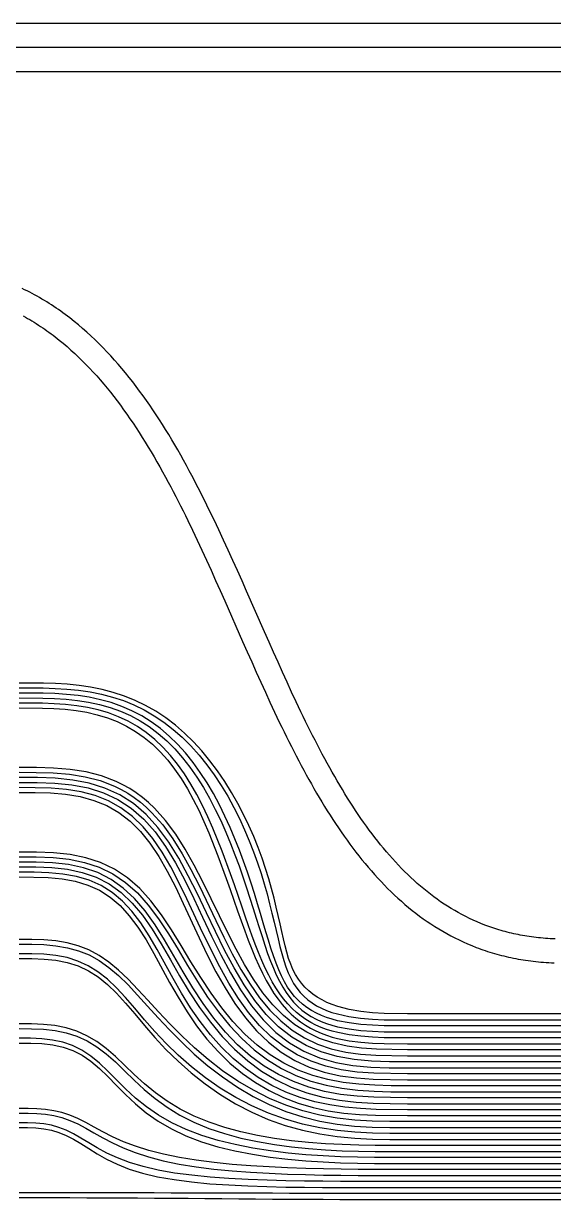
# Model space of a CAD drawing. Header units: millimetres. Extents: x 0 to 20, y 0 to 10.
# Drawn here: x 7.785 to 10, y 5.075 to 10 of the extents above; entities that cross this region are included whole.
import ezdxf

# ---------------------------------------------------------------- set-up
doc = ezdxf.new("R2010")
doc.units = ezdxf.units.MM
doc.header["$MEASUREMENT"] = 0
for name, color, linetype in [('Etch Layer 1', 10, 'Continuous'), ('Etch Layer 2', 112, 'Continuous'), ('Metal Layer 1', 52, 'Continuous')]:
    doc.layers.add(name, color=color, linetype=linetype)

msp = doc.modelspace()

# ---------------------------------------------------------------- linework, layer by layer
msp.add_lwpolyline([(20, 10), (0, 10), (0, 0), (20, 0)], close=True)
at = {"layer": 'Etch Layer 1'}
for points in [[(19.29, 9.9), (4.9715, 9.9, 0.414214)], [(5.0715, 9.8), (19.19, 9.8, -0.414214)]]:
    msp.add_lwpolyline(points, format="xyb", dxfattribs=at)
for points in [[(10.0066, 6.1758), (9.9964, 6.1762), (9.9863, 6.1768), (9.9763, 6.1774), (9.9663, 6.1781), (9.9565, 6.1789), (9.9466, 6.1798), (9.9369, 6.1808), (9.9272, 6.1819), (9.9176, 6.1831), (9.908, 6.1844), (9.8986, 6.1857), (9.8891, 6.1872), (9.8798, 6.1887), (9.8705, 6.1903), (9.8613, 6.192), (9.8521, 6.1938), (9.843, 6.1957), (9.8339, 6.1977), (9.825, 6.1997), (9.816, 6.2019), (9.8072, 6.2041), (9.7984, 6.2064), (9.7896, 6.2088), (9.7809, 6.2112), (9.7723, 6.2138), (9.7637, 6.2164), (9.7552, 6.2191), (9.7467, 6.2219), (9.7382, 6.2248), (9.7299, 6.2277), (9.7216, 6.2308), (9.7135, 6.2338), (9.6969, 6.2404), (9.6807, 6.2471), (9.6647, 6.2542), (9.6489, 6.2616), (9.6332, 6.2693), (9.6177, 6.2773), (9.6024, 6.2856), (9.5873, 6.2942), (9.5723, 6.3031), (9.5575, 6.3123), (9.5428, 6.3217), (9.5283, 6.3315), (9.514, 6.3416), (9.4997, 6.3519), (9.4857, 6.3626), (9.4717, 6.3735), (9.4579, 6.3847), (9.4442, 6.3961), (9.4307, 6.4079), (9.4173, 6.4199), (9.404, 6.4322), (9.3908, 6.4448), (9.3778, 6.4576), (9.3648, 6.4707), (9.352, 6.484), (9.3393, 6.4976), (9.3267, 6.5115), (9.3143, 6.5256), (9.3019, 6.5399), (9.2897, 6.5545), (9.2775, 6.5693), (9.2655, 6.5844), (9.2536, 6.5997), (9.2417, 6.6152), (9.23, 6.6309), (9.2184, 6.6469), (9.2068, 6.6631), (9.1954, 6.6795), (9.1841, 6.6961), (9.1728, 6.7129), (9.1616, 6.7299), (9.1506, 6.7471), (9.1396, 6.7645), (9.1287, 6.782), (9.1178, 6.7998), (9.1071, 6.8177), (9.0964, 6.8358), (9.0859, 6.8541), (9.0753, 6.8725), (9.0649, 6.8911), (9.0545, 6.9099), (9.0442, 6.9288), (9.034, 6.9478), (9.0238, 6.967), (9.0137, 6.9863), (9.0036, 7.0058), (8.9936, 7.0254), (8.9837, 7.0451), (8.9738, 7.0649), (8.964, 7.0849), (8.9542, 7.1049), (8.9445, 7.125), (8.925, 7.1657), (8.9058, 7.2067), (8.8867, 7.248), (8.8677, 7.2897), (8.8489, 7.3315), (8.83, 7.3737), (8.8113, 7.416), (8.7925, 7.4585), (8.7174, 7.6292), (8.6984, 7.672), (8.6794, 7.7147), (8.6602, 7.7573), (8.6409, 7.7998), (8.6214, 7.8421), (8.6017, 7.8843), (8.5818, 7.9262), (8.5617, 7.9678), (8.5515, 7.9886), (8.5412, 8.0093), (8.5309, 8.0299), (8.5205, 8.0504), (8.51, 8.0708), (8.4995, 8.0911), (8.4888, 8.1113), (8.4781, 8.1314), (8.4661, 8.1535), (8.4541, 8.1754), (8.4419, 8.1971), (8.4296, 8.2187), (8.4172, 8.2402), (8.4046, 8.2615), (8.3919, 8.2827), (8.379, 8.3037), (8.366, 8.3245), (8.3529, 8.3451), (8.3396, 8.3656), (8.3261, 8.3858), (8.3124, 8.4059), (8.2986, 8.4258), (8.2846, 8.4454), (8.2704, 8.4649), (8.256, 8.4841), (8.2415, 8.5031), (8.2267, 8.5218), (8.2117, 8.5403), (8.1966, 8.5586), (8.1812, 8.5766), (8.1656, 8.5944), (8.1497, 8.6119), (8.1337, 8.6291), (8.1174, 8.646), (8.1008, 8.6627), (8.0841, 8.679), (8.067, 8.695), (8.0498, 8.7108), (8.0322, 8.7262), (8.0144, 8.7413), (7.9964, 8.756), (7.9782, 8.7703), (7.9688, 8.7775), (7.9594, 8.7844), (7.95, 8.7913), (7.9406, 8.7981), (7.931, 8.8048), (7.9214, 8.8114), (7.9117, 8.8179), (7.9019, 8.8244), (7.8921, 8.8307), (7.8822, 8.8369), (7.8722, 8.843), (7.8622, 8.8491), (7.8521, 8.855), (7.8419, 8.8608), (7.8316, 8.8665), (7.8213, 8.8721), (7.8109, 8.8776), (7.8004, 8.883), (7.7898, 8.8883), (7.7792, 8.8935)], [(7.7835, 8.7789), (7.7928, 8.7737), (7.802, 8.7684), (7.8112, 8.763), (7.8204, 8.7575), (7.8295, 8.752), (7.8385, 8.7463), (7.8474, 8.7405), (7.8563, 8.7347), (7.8652, 8.7287), (7.874, 8.7227), (7.8827, 8.7166), (7.8914, 8.7104), (7.9, 8.704), (7.9085, 8.6977), (7.917, 8.6912), (7.9339, 8.6779), (7.9505, 8.6644), (7.9669, 8.6505), (7.9831, 8.6362), (7.9991, 8.6217), (8.0149, 8.6068), (8.0305, 8.5916), (8.0459, 8.5761), (8.0611, 8.5603), (8.0761, 8.5442), (8.0909, 8.5278), (8.1056, 8.5111), (8.1201, 8.4942), (8.1344, 8.477), (8.1485, 8.4595), (8.1625, 8.4417), (8.1763, 8.4237), (8.19, 8.4054), (8.2035, 8.3869), (8.2168, 8.3682), (8.23, 8.3492), (8.2431, 8.33), (8.256, 8.3106), (8.2688, 8.291), (8.2815, 8.2711), (8.294, 8.2511), (8.3064, 8.2308), (8.3187, 8.2104), (8.3308, 8.1898), (8.3429, 8.169), (8.3548, 8.148), (8.3666, 8.1268), (8.3784, 8.1055), (8.39, 8.0841), (8.4005, 8.0644), (8.4109, 8.0447), (8.4212, 8.0249), (8.4314, 8.0049), (8.4416, 7.9848), (8.4518, 7.9646), (8.4618, 7.9444), (8.4718, 7.924), (8.4916, 7.883), (8.5113, 7.8417), (8.5307, 7.8), (8.55, 7.7582), (8.5691, 7.7161), (8.5881, 7.6738), (8.6071, 7.6314), (8.6259, 7.5888), (8.701, 7.4181), (8.7198, 7.3755), (8.7387, 7.333), (8.7576, 7.2906), (8.7767, 7.2484), (8.7958, 7.2063), (8.8152, 7.1645), (8.8346, 7.123), (8.8543, 7.0817), (8.8642, 7.0612), (8.8742, 7.0408), (8.8842, 7.0205), (8.8943, 7.0002), (8.9045, 6.9801), (8.9147, 6.9601), (8.925, 6.9402), (8.9353, 6.9204), (8.9458, 6.9007), (8.9563, 6.8812), (8.9669, 6.8617), (8.9775, 6.8424), (8.9883, 6.8233), (8.9992, 6.8042), (9.0101, 6.7854), (9.0211, 6.7666), (9.0323, 6.7481), (9.0435, 6.7296), (9.0548, 6.7114), (9.0663, 6.6933), (9.0778, 6.6754), (9.0895, 6.6576), (9.1012, 6.64), (9.1131, 6.6227), (9.1251, 6.6055), (9.1372, 6.5884), (9.1495, 6.5716), (9.1619, 6.555), (9.1744, 6.5386), (9.187, 6.5224), (9.1998, 6.5064), (9.2127, 6.4907), (9.2257, 6.4751), (9.2389, 6.4598), (9.2523, 6.4447), (9.2657, 6.4299), (9.2794, 6.4153), (9.2932, 6.4009), (9.3071, 6.3868), (9.3212, 6.3729), (9.3355, 6.3593), (9.3499, 6.3459), (9.3646, 6.3329), (9.3793, 6.32), (9.3943, 6.3075), (9.4094, 6.2952), (9.4247, 6.2833), (9.4402, 6.2716), (9.4559, 6.2602), (9.4717, 6.2491), (9.4878, 6.2383), (9.504, 6.2278), (9.5204, 6.2176), (9.5371, 6.2077), (9.5539, 6.1981), (9.5709, 6.1889), (9.5882, 6.18), (9.6056, 6.1714), (9.6233, 6.1632), (9.6412, 6.1553), (9.6593, 6.1477), (9.6776, 6.1405), (9.6868, 6.137), (9.6961, 6.1336), (9.7055, 6.1303), (9.7149, 6.1271), (9.7244, 6.124), (9.7339, 6.121), (9.7435, 6.118), (9.7531, 6.1152), (9.7628, 6.1124), (9.7726, 6.1098), (9.7824, 6.1072), (9.7923, 6.1047), (9.8022, 6.1023), (9.8122, 6.1001), (9.8222, 6.0979), (9.8324, 6.0958), (9.8425, 6.0938), (9.8528, 6.0919), (9.8631, 6.0901), (9.8734, 6.0884), (9.8839, 6.0868), (9.8944, 6.0853), (9.9049, 6.0839), (9.9155, 6.0826), (9.9262, 6.0814), (9.937, 6.0803), (9.9478, 6.0793), (9.9586, 6.0784), (9.9696, 6.0776), (9.9806, 6.0769), (9.9916, 6.0763), (10.0028, 6.0759)]]:
    msp.add_lwpolyline(points, dxfattribs=at)
at = {"layer": 'Etch Layer 2'}
for points in [[(19.29, 9.9), (4.9715, 9.9, 0.414214)], [(5.0715, 9.8), (19.19, 9.8, -0.414214)]]:
    msp.add_lwpolyline(points, format="xyb", dxfattribs=at)
for points in [[(10.0066, 6.1758), (9.9964, 6.1762), (9.9863, 6.1768), (9.9763, 6.1774), (9.9663, 6.1781), (9.9565, 6.1789), (9.9466, 6.1798), (9.9369, 6.1808), (9.9272, 6.1819), (9.9176, 6.1831), (9.908, 6.1844), (9.8986, 6.1857), (9.8891, 6.1872), (9.8798, 6.1887), (9.8705, 6.1903), (9.8613, 6.192), (9.8521, 6.1938), (9.843, 6.1957), (9.8339, 6.1977), (9.825, 6.1997), (9.816, 6.2019), (9.8072, 6.2041), (9.7984, 6.2064), (9.7896, 6.2088), (9.7809, 6.2112), (9.7723, 6.2138), (9.7637, 6.2164), (9.7552, 6.2191), (9.7467, 6.2219), (9.7382, 6.2248), (9.7299, 6.2277), (9.7216, 6.2308), (9.7135, 6.2338), (9.6969, 6.2404), (9.6807, 6.2471), (9.6647, 6.2542), (9.6489, 6.2616), (9.6332, 6.2693), (9.6177, 6.2773), (9.6024, 6.2856), (9.5873, 6.2942), (9.5723, 6.3031), (9.5575, 6.3123), (9.5428, 6.3217), (9.5283, 6.3315), (9.514, 6.3416), (9.4997, 6.3519), (9.4857, 6.3626), (9.4717, 6.3735), (9.4579, 6.3847), (9.4442, 6.3961), (9.4307, 6.4079), (9.4173, 6.4199), (9.404, 6.4322), (9.3908, 6.4448), (9.3778, 6.4576), (9.3648, 6.4707), (9.352, 6.484), (9.3393, 6.4976), (9.3267, 6.5115), (9.3143, 6.5256), (9.3019, 6.5399), (9.2897, 6.5545), (9.2775, 6.5693), (9.2655, 6.5844), (9.2536, 6.5997), (9.2417, 6.6152), (9.23, 6.6309), (9.2184, 6.6469), (9.2068, 6.6631), (9.1954, 6.6795), (9.1841, 6.6961), (9.1728, 6.7129), (9.1616, 6.7299), (9.1506, 6.7471), (9.1396, 6.7645), (9.1287, 6.782), (9.1178, 6.7998), (9.1071, 6.8177), (9.0964, 6.8358), (9.0859, 6.8541), (9.0753, 6.8725), (9.0649, 6.8911), (9.0545, 6.9099), (9.0442, 6.9288), (9.034, 6.9478), (9.0238, 6.967), (9.0137, 6.9863), (9.0036, 7.0058), (8.9936, 7.0254), (8.9837, 7.0451), (8.9738, 7.0649), (8.964, 7.0849), (8.9542, 7.1049), (8.9445, 7.125), (8.925, 7.1657), (8.9058, 7.2067), (8.8867, 7.248), (8.8677, 7.2897), (8.8489, 7.3315), (8.83, 7.3737), (8.8113, 7.416), (8.7925, 7.4585), (8.7174, 7.6292), (8.6984, 7.672), (8.6794, 7.7147), (8.6602, 7.7573), (8.6409, 7.7998), (8.6214, 7.8421), (8.6017, 7.8843), (8.5818, 7.9262), (8.5617, 7.9678), (8.5515, 7.9886), (8.5412, 8.0093), (8.5309, 8.0299), (8.5205, 8.0504), (8.51, 8.0708), (8.4995, 8.0911), (8.4888, 8.1113), (8.4781, 8.1314), (8.4661, 8.1535), (8.4541, 8.1754), (8.4419, 8.1971), (8.4296, 8.2187), (8.4172, 8.2402), (8.4046, 8.2615), (8.3919, 8.2827), (8.379, 8.3037), (8.366, 8.3245), (8.3529, 8.3451), (8.3396, 8.3656), (8.3261, 8.3858), (8.3124, 8.4059), (8.2986, 8.4258), (8.2846, 8.4454), (8.2704, 8.4649), (8.256, 8.4841), (8.2415, 8.5031), (8.2267, 8.5218), (8.2117, 8.5403), (8.1966, 8.5586), (8.1812, 8.5766), (8.1656, 8.5944), (8.1497, 8.6119), (8.1337, 8.6291), (8.1174, 8.646), (8.1008, 8.6627), (8.0841, 8.679), (8.067, 8.695), (8.0498, 8.7108), (8.0322, 8.7262), (8.0144, 8.7413), (7.9964, 8.756), (7.9782, 8.7703), (7.9688, 8.7775), (7.9594, 8.7844), (7.95, 8.7913), (7.9406, 8.7981), (7.931, 8.8048), (7.9214, 8.8114), (7.9117, 8.8179), (7.9019, 8.8244), (7.8921, 8.8307), (7.8822, 8.8369), (7.8722, 8.843), (7.8622, 8.8491), (7.8521, 8.855), (7.8419, 8.8608), (7.8316, 8.8665), (7.8213, 8.8721), (7.8109, 8.8776), (7.8004, 8.883), (7.7898, 8.8883), (7.7792, 8.8935)], [(7.7835, 8.7789), (7.7928, 8.7737), (7.802, 8.7684), (7.8112, 8.763), (7.8204, 8.7575), (7.8295, 8.752), (7.8385, 8.7463), (7.8474, 8.7405), (7.8563, 8.7347), (7.8652, 8.7287), (7.874, 8.7227), (7.8827, 8.7166), (7.8914, 8.7104), (7.9, 8.704), (7.9085, 8.6977), (7.917, 8.6912), (7.9339, 8.6779), (7.9505, 8.6644), (7.9669, 8.6505), (7.9831, 8.6362), (7.9991, 8.6217), (8.0149, 8.6068), (8.0305, 8.5916), (8.0459, 8.5761), (8.0611, 8.5603), (8.0761, 8.5442), (8.0909, 8.5278), (8.1056, 8.5111), (8.1201, 8.4942), (8.1344, 8.477), (8.1485, 8.4595), (8.1625, 8.4417), (8.1763, 8.4237), (8.19, 8.4054), (8.2035, 8.3869), (8.2168, 8.3682), (8.23, 8.3492), (8.2431, 8.33), (8.256, 8.3106), (8.2688, 8.291), (8.2815, 8.2711), (8.294, 8.2511), (8.3064, 8.2308), (8.3187, 8.2104), (8.3308, 8.1898), (8.3429, 8.169), (8.3548, 8.148), (8.3666, 8.1268), (8.3784, 8.1055), (8.39, 8.0841), (8.4005, 8.0644), (8.4109, 8.0447), (8.4212, 8.0249), (8.4314, 8.0049), (8.4416, 7.9848), (8.4518, 7.9646), (8.4618, 7.9444), (8.4718, 7.924), (8.4916, 7.883), (8.5113, 7.8417), (8.5307, 7.8), (8.55, 7.7582), (8.5691, 7.7161), (8.5881, 7.6738), (8.6071, 7.6314), (8.6259, 7.5888), (8.701, 7.4181), (8.7198, 7.3755), (8.7387, 7.333), (8.7576, 7.2906), (8.7767, 7.2484), (8.7958, 7.2063), (8.8152, 7.1645), (8.8346, 7.123), (8.8543, 7.0817), (8.8642, 7.0612), (8.8742, 7.0408), (8.8842, 7.0205), (8.8943, 7.0002), (8.9045, 6.9801), (8.9147, 6.9601), (8.925, 6.9402), (8.9353, 6.9204), (8.9458, 6.9007), (8.9563, 6.8812), (8.9669, 6.8617), (8.9775, 6.8424), (8.9883, 6.8233), (8.9992, 6.8042), (9.0101, 6.7854), (9.0211, 6.7666), (9.0323, 6.7481), (9.0435, 6.7296), (9.0548, 6.7114), (9.0663, 6.6933), (9.0778, 6.6754), (9.0895, 6.6576), (9.1012, 6.64), (9.1131, 6.6227), (9.1251, 6.6055), (9.1372, 6.5884), (9.1495, 6.5716), (9.1619, 6.555), (9.1744, 6.5386), (9.187, 6.5224), (9.1998, 6.5064), (9.2127, 6.4907), (9.2257, 6.4751), (9.2389, 6.4598), (9.2523, 6.4447), (9.2657, 6.4299), (9.2794, 6.4153), (9.2932, 6.4009), (9.3071, 6.3868), (9.3212, 6.3729), (9.3355, 6.3593), (9.3499, 6.3459), (9.3646, 6.3329), (9.3793, 6.32), (9.3943, 6.3075), (9.4094, 6.2952), (9.4247, 6.2833), (9.4402, 6.2716), (9.4559, 6.2602), (9.4717, 6.2491), (9.4878, 6.2383), (9.504, 6.2278), (9.5204, 6.2176), (9.5371, 6.2077), (9.5539, 6.1981), (9.5709, 6.1889), (9.5882, 6.18), (9.6056, 6.1714), (9.6233, 6.1632), (9.6412, 6.1553), (9.6593, 6.1477), (9.6776, 6.1405), (9.6868, 6.137), (9.6961, 6.1336), (9.7055, 6.1303), (9.7149, 6.1271), (9.7244, 6.124), (9.7339, 6.121), (9.7435, 6.118), (9.7531, 6.1152), (9.7628, 6.1124), (9.7726, 6.1098), (9.7824, 6.1072), (9.7923, 6.1047), (9.8022, 6.1023), (9.8122, 6.1001), (9.8222, 6.0979), (9.8324, 6.0958), (9.8425, 6.0938), (9.8528, 6.0919), (9.8631, 6.0901), (9.8734, 6.0884), (9.8839, 6.0868), (9.8944, 6.0853), (9.9049, 6.0839), (9.9155, 6.0826), (9.9262, 6.0814), (9.937, 6.0803), (9.9478, 6.0793), (9.9586, 6.0784), (9.9696, 6.0776), (9.9806, 6.0769), (9.9916, 6.0763), (10.0028, 6.0759)]]:
    msp.add_lwpolyline(points, dxfattribs=at)
at = {"layer": 'Metal Layer 1'}
for points in [[(10.915, 5.8625), (9.39, 5.8625), (9.2928, 5.8638), (9.2436, 5.8668), (9.1943, 5.8725), (9.1455, 5.8813), (9.0982, 5.894), (9.0754, 5.9019), (9.0535, 5.9109), (9.0327, 5.9211), (9.0129, 5.9324), (8.9945, 5.945), (8.9773, 5.9588), (8.9615, 5.9739), (8.947, 5.9904), (8.9339, 6.0082), (8.922, 6.0276), (8.9114, 6.0483), (8.9018, 6.0707), (8.8932, 6.0945), (8.8853, 6.12), (8.8781, 6.1472), (8.8711, 6.176), (8.8642, 6.2066), (8.8572, 6.239), (8.8496, 6.2732), (8.8413, 6.3091), (8.8321, 6.3468), (8.8218, 6.3862), (8.8101, 6.4271), (8.7969, 6.4694), (8.782, 6.513), (8.7655, 6.5576), (8.7471, 6.6031), (8.7268, 6.6492), (8.7046, 6.6956), (8.6804, 6.742), (8.6543, 6.788), (8.6261, 6.8333), (8.5961, 6.8776), (8.5642, 6.9202), (8.5306, 6.961), (8.4952, 6.9996), (8.4582, 7.0357), (8.4197, 7.069), (8.3797, 7.0994), (8.3382, 7.1269), (8.2955, 7.1512), (8.2516, 7.1724), (8.2065, 7.1905), (8.1604, 7.2057), (8.1134, 7.2179), (8.0655, 7.2275), (8.017, 7.2346), (7.9678, 7.2395), (7.9182, 7.2426), (7.8682, 7.2443), (7.7675, 7.245)], [(7.7675, 7.225), (7.8676, 7.2243), (7.9173, 7.2227), (7.9665, 7.2196), (8.0153, 7.2148), (8.0633, 7.2078), (8.1106, 7.1983), (8.157, 7.1863), (8.2024, 7.1713), (8.2467, 7.1534), (8.2899, 7.1325), (8.3317, 7.1084), (8.3722, 7.0813), (8.4112, 7.0512), (8.4487, 7.0182), (8.4847, 6.9824), (8.519, 6.9441), (8.5515, 6.9035), (8.5824, 6.861), (8.6114, 6.8169), (8.6385, 6.7716), (8.6638, 6.7254), (8.6873, 6.6788), (8.7089, 6.6321), (8.7287, 6.5855), (8.7467, 6.5393), (8.763, 6.4938), (8.7778, 6.4493), (8.7911, 6.4058), (8.803, 6.3637), (8.8138, 6.323), (8.8235, 6.2839), (8.8325, 6.2464), (8.8408, 6.2107), (8.8488, 6.1768), (8.8566, 6.1447), (8.8646, 6.1144), (8.873, 6.086), (8.882, 6.0594), (8.8917, 6.0345), (8.9024, 6.0114), (8.9141, 5.9901), (8.9269, 5.9705), (8.941, 5.9525), (8.9564, 5.9362), (8.973, 5.9214), (8.9909, 5.9082), (9.0101, 5.8963), (9.0304, 5.8859), (9.0517, 5.8768), (9.074, 5.8689), (9.0971, 5.8622), (9.1449, 5.8517), (9.194, 5.8448), (9.2434, 5.8405), (9.2927, 5.8384), (9.39, 5.8375), (10.915, 5.8375)], [(10.915, 5.8125), (9.39, 5.8125), (9.2929, 5.8132), (9.2439, 5.815), (9.1947, 5.8186), (9.1459, 5.8247), (9.0981, 5.834), (9.0748, 5.8401), (9.0521, 5.8473), (9.0302, 5.8556), (9.0091, 5.8653), (8.9889, 5.8763), (8.9697, 5.8887), (8.9516, 5.9026), (8.9344, 5.9181), (8.9183, 5.9353), (8.9032, 5.9541), (8.8891, 5.9747), (8.8758, 5.9971), (8.8634, 6.0213), (8.8516, 6.0473), (8.8404, 6.0752), (8.8296, 6.105), (8.819, 6.1367), (8.8085, 6.1703), (8.7978, 6.2058), (8.7868, 6.2431), (8.7753, 6.2822), (8.7631, 6.323), (8.7502, 6.3654), (8.7363, 6.4092), (8.7213, 6.4542), (8.7051, 6.5002), (8.6877, 6.547), (8.6689, 6.5943), (8.6487, 6.6419), (8.627, 6.6894), (8.6037, 6.7365), (8.5787, 6.7829), (8.5521, 6.8281), (8.5239, 6.8717), (8.4939, 6.9133), (8.4622, 6.9527), (8.4289, 6.9895), (8.3939, 7.0235), (8.3573, 7.0546), (8.319, 7.0825), (8.2793, 7.1074), (8.238, 7.129), (8.1954, 7.1475), (8.1515, 7.1629), (8.1064, 7.1754), (8.0601, 7.1852), (8.0129, 7.1924), (7.9649, 7.1974), (7.9162, 7.2006), (7.8669, 7.2023), (7.7675, 7.203)], [(7.7675, 7.183), (7.866, 7.1823), (7.9148, 7.1806), (7.963, 7.1774), (8.0104, 7.1724), (8.057, 7.1652), (8.1025, 7.1554), (8.1469, 7.1429), (8.19, 7.1275), (8.2318, 7.1091), (8.2721, 7.0874), (8.3108, 7.0627), (8.3481, 7.0347), (8.3836, 7.0037), (8.4176, 6.9697), (8.4499, 6.9329), (8.4805, 6.8936), (8.5094, 6.852), (8.5367, 6.8084), (8.5623, 6.7633), (8.5865, 6.717), (8.6091, 6.67), (8.6302, 6.6225), (8.65, 6.5749), (8.6685, 6.5276), (8.6858, 6.4807), (8.702, 6.4347), (8.7172, 6.3896), (8.7315, 6.3457), (8.745, 6.3032), (8.7578, 6.2622), (8.7702, 6.2229), (8.7821, 6.1853), (8.7938, 6.1495), (8.8055, 6.1156), (8.8173, 6.0836), (8.8293, 6.0535), (8.8417, 6.0253), (8.8547, 5.999), (8.8683, 5.9745), (8.8827, 5.9518), (8.8978, 5.9309), (8.9139, 5.9118), (8.9309, 5.8944), (8.9487, 5.8787), (8.9676, 5.8645), (8.9873, 5.8519), (9.0079, 5.8408), (9.0294, 5.831), (9.0515, 5.8226), (9.0744, 5.8153), (9.0977, 5.8092), (9.1457, 5.7998), (9.1945, 5.7937), (9.2436, 5.7901), (9.2927, 5.7882), (9.39, 5.7875), (10.915, 5.7875)], [(10.915, 5.7625), (9.39, 5.7625), (9.2926, 5.7633), (9.2437, 5.7652), (9.1948, 5.7689), (9.1462, 5.7751), (9.0984, 5.7845), (9.0749, 5.7907), (9.0518, 5.7979), (9.0292, 5.8063), (9.0072, 5.816), (8.9858, 5.827), (8.9651, 5.8394), (8.9451, 5.8533), (8.9258, 5.8687), (8.9073, 5.8858), (8.8894, 5.9045), (8.8723, 5.9249), (8.8558, 5.9471), (8.8399, 5.971), (8.8246, 5.9969), (8.8098, 6.0245), (8.7955, 6.0541), (8.7814, 6.0855), (8.7675, 6.1189), (8.7538, 6.1542), (8.74, 6.1914), (8.726, 6.2303), (8.7119, 6.271), (8.6974, 6.3133), (8.6824, 6.3571), (8.6668, 6.4021), (8.6506, 6.4482), (8.6158, 6.5428), (8.577, 6.6386), (8.5559, 6.6862), (8.5335, 6.733), (8.5097, 6.7788), (8.4844, 6.823), (8.4576, 6.8653), (8.4291, 6.9053), (8.399, 6.9428), (8.3671, 6.9775), (8.3336, 7.0092), (8.2983, 7.0377), (8.2613, 7.0631), (8.2227, 7.0852), (8.1824, 7.1041), (8.1407, 7.1199), (8.0975, 7.1327), (8.0531, 7.1427), (8.0074, 7.1501), (7.9607, 7.1553), (7.9132, 7.1585), (7.865, 7.1603), (7.7675, 7.161)], [(7.7675, 7.141), (7.864, 7.1403), (7.9117, 7.1385), (7.9586, 7.1353), (8.0047, 7.1301), (8.0497, 7.1227), (8.0934, 7.1127), (8.1358, 7.0999), (8.1768, 7.0841), (8.2161, 7.0652), (8.2538, 7.0431), (8.2899, 7.0178), (8.3242, 6.9892), (8.3567, 6.9576), (8.3876, 6.9229), (8.4167, 6.8854), (8.4441, 6.8454), (8.47, 6.8032), (8.4944, 6.759), (8.5173, 6.7133), (8.539, 6.6664), (8.5595, 6.6189), (8.5975, 6.5232), (8.6321, 6.4285), (8.6485, 6.3823), (8.6643, 6.3372), (8.6797, 6.2933), (8.6948, 6.2509), (8.7096, 6.21), (8.7244, 6.1708), (8.7391, 6.1334), (8.7539, 6.0979), (8.7689, 6.0642), (8.7841, 6.0325), (8.7996, 6.0026), (8.8156, 5.9746), (8.832, 5.9485), (8.8489, 5.9242), (8.8664, 5.9018), (8.8845, 5.8811), (8.9032, 5.8621), (8.9226, 5.8448), (8.9426, 5.8292), (8.9632, 5.8151), (8.9844, 5.8026), (9.0062, 5.7914), (9.0285, 5.7817), (9.0513, 5.7732), (9.0745, 5.7659), (9.0981, 5.7597), (9.146, 5.7502), (9.1946, 5.7439), (9.2435, 5.7402), (9.2924, 5.7383), (9.39, 5.7375), (10.915, 5.7375)], [(10.915, 5.7125), (9.39, 5.7125), (9.261, 5.7146), (9.1982, 5.7192), (9.1372, 5.7278), (9.0786, 5.7414), (9.0226, 5.7605), (8.9695, 5.7858), (8.9193, 5.8175), (8.872, 5.8558), (8.8276, 5.9004), (8.7859, 5.9511), (8.7466, 6.0074), (8.7092, 6.0685), (8.6733, 6.1336), (8.6385, 6.2017), (8.6042, 6.2719), (8.535, 6.4141), (8.499, 6.4836), (8.4613, 6.5505), (8.4212, 6.6133), (8.3783, 6.6709), (8.3321, 6.7222), (8.3076, 6.7454), (8.2823, 6.7667), (8.256, 6.7863), (8.2288, 6.8041), (8.2007, 6.82), (8.1717, 6.8341), (8.1109, 6.857), (8.0469, 6.8733), (7.9799, 6.8838), (7.9106, 6.8895), (7.8395, 6.8917), (7.7675, 6.892)], [(7.7675, 6.872), (7.8385, 6.8717), (7.9086, 6.8695), (7.9769, 6.8639), (8.0427, 6.8534), (8.1057, 6.8372), (8.1652, 6.8144), (8.1937, 6.8004), (8.2212, 6.7845), (8.2478, 6.7669), (8.2735, 6.7474), (8.2982, 6.7261), (8.322, 6.7031), (8.3671, 6.6519), (8.4089, 6.5946), (8.4479, 6.5319), (8.4848, 6.4652), (8.5201, 6.3957), (8.5884, 6.2533), (8.6226, 6.1828), (8.6576, 6.1142), (8.6939, 6.0485), (8.7318, 5.9868), (8.7719, 5.9298), (8.8145, 5.8785), (8.86, 5.8332), (8.9083, 5.7944), (8.9598, 5.7621), (9.0142, 5.7364), (9.0716, 5.7169), (9.1316, 5.7031), (9.1939, 5.6943), (9.2581, 5.6896), (9.39, 5.6875), (10.915, 5.6875)], [(10.915, 5.6625), (9.39, 5.6625), (9.3142, 5.6629), (9.2394, 5.6655), (9.1666, 5.6721), (9.0964, 5.6844), (9.0294, 5.7035), (8.966, 5.7303), (8.9065, 5.7651), (8.851, 5.8083), (8.7994, 5.8596), (8.7515, 5.9183), (8.7069, 5.9837), (8.665, 6.0546), (8.6253, 6.1294), (8.587, 6.2068), (8.5495, 6.2854), (8.512, 6.3636), (8.4738, 6.4399), (8.4341, 6.5127), (8.392, 6.5805), (8.3467, 6.6418), (8.2978, 6.6955), (8.2447, 6.741), (8.1873, 6.7779), (8.1256, 6.8063), (8.0599, 6.8266), (7.9905, 6.8397), (7.918, 6.8468), (7.8434, 6.8496), (7.7675, 6.85)], [(7.7675, 6.83), (7.8422, 6.8296), (7.9156, 6.8268), (7.9868, 6.8197), (8.0549, 6.8067), (8.1193, 6.7865), (8.1796, 6.7583), (8.2356, 6.7216), (8.2873, 6.6763), (8.335, 6.6227), (8.379, 6.5616), (8.42, 6.494), (8.4589, 6.4212), (8.4964, 6.3449), (8.5335, 6.2665), (8.5709, 6.1876), (8.6094, 6.1097), (8.6496, 6.0343), (8.6922, 5.9628), (8.7377, 5.8967), (8.7868, 5.8372), (8.8396, 5.7854), (8.8964, 5.7416), (8.9573, 5.7063), (9.0221, 5.6791), (9.0905, 5.6598), (9.1622, 5.6473), (9.2365, 5.6405), (9.3127, 5.6379), (9.39, 5.6375), (10.915, 5.6375)], [(10.915, 5.6125), (9.39, 5.6125), (9.2489, 5.6147), (9.1801, 5.6198), (9.1132, 5.6292), (9.0487, 5.6439), (8.9869, 5.6646), (8.9282, 5.6919), (8.8727, 5.726), (8.8205, 5.7669), (8.7716, 5.8145), (8.7258, 5.8683), (8.6831, 5.9276), (8.643, 5.9915), (8.6052, 6.059), (8.535, 6.2004), (8.4683, 6.3429), (8.4349, 6.4117), (8.4005, 6.4774), (8.3645, 6.5388), (8.326, 6.5948), (8.2847, 6.6446), (8.2401, 6.6876), (8.192, 6.7236), (8.1402, 6.7525), (8.0849, 6.7745), (8.0262, 6.7901), (7.9645, 6.8002), (7.9003, 6.8056), (7.8344, 6.8077), (7.7675, 6.808)], [(7.7675, 6.788), (7.8332, 6.7877), (7.898, 6.7856), (7.9609, 6.7802), (8.0214, 6.7702), (8.0788, 6.7547), (8.1329, 6.7328), (8.1834, 6.704), (8.2302, 6.6682), (8.2736, 6.6253), (8.3137, 6.5756), (8.351, 6.5198), (8.3861, 6.4585), (8.4197, 6.3929), (8.4526, 6.324), (8.5188, 6.1811), (8.5533, 6.1094), (8.5895, 6.0389), (8.6278, 5.9709), (8.6686, 5.9064), (8.7123, 5.8464), (8.7591, 5.7921), (8.8092, 5.7439), (8.8626, 5.7025), (8.9193, 5.668), (8.9793, 5.6403), (9.0423, 5.6193), (9.1081, 5.6044), (9.1763, 5.5949), (9.2464, 5.5898), (9.39, 5.5875), (10.915, 5.5875)], [(10.915, 5.5625), (9.39, 5.5625), (9.3219, 5.5627), (9.2541, 5.5643), (9.1872, 5.5684), (9.1212, 5.5761), (9.0566, 5.5881), (8.9937, 5.6052), (8.9325, 5.6279), (8.8735, 5.6565), (8.8166, 5.6912), (8.7621, 5.7319), (8.7101, 5.7786), (8.6606, 5.8308), (8.6137, 5.888), (8.569, 5.9495), (8.5263, 6.0141), (8.485, 6.0808), (8.4444, 6.1479), (8.4036, 6.2139), (8.3617, 6.2767), (8.3177, 6.3347), (8.2707, 6.3863), (8.2202, 6.4306), (8.1659, 6.4668), (8.1075, 6.495), (8.0453, 6.5153), (7.9795, 6.5285), (7.9107, 6.5358), (7.8397, 6.5386), (7.7675, 6.539)], [(7.7675, 6.519), (7.8385, 6.5186), (7.9083, 6.5158), (7.9758, 6.5087), (8.0404, 6.4956), (8.1013, 6.4756), (8.1584, 6.4477), (8.2116, 6.4119), (8.2609, 6.3681), (8.3067, 6.317), (8.3497, 6.2596), (8.3908, 6.1972), (8.4308, 6.1316), (8.4709, 6.0647), (8.512, 5.998), (8.5547, 5.9331), (8.5995, 5.8712), (8.6469, 5.8133), (8.6969, 5.7602), (8.7497, 5.7125), (8.8051, 5.6707), (8.863, 5.635), (8.9231, 5.6054), (8.9855, 5.5819), (9.0497, 5.5642), (9.1156, 5.5517), (9.1829, 5.5437), (9.2513, 5.5394), (9.3205, 5.5377), (9.39, 5.5375), (10.915, 5.5375)], [(10.915, 5.5125), (9.39, 5.5125), (9.3193, 5.5127), (9.2489, 5.5144), (9.1791, 5.5186), (9.1104, 5.5265), (9.0429, 5.5389), (8.977, 5.5566), (8.913, 5.5799), (8.851, 5.6092), (8.7914, 5.6447), (8.7344, 5.6863), (8.6801, 5.7338), (8.6289, 5.7868), (8.5806, 5.8447), (8.5353, 5.9067), (8.4927, 5.9717), (8.4521, 6.0385), (8.4129, 6.1058), (8.3741, 6.1718), (8.3347, 6.2347), (8.2935, 6.2926), (8.2495, 6.3443), (8.202, 6.3885), (8.1507, 6.4248), (8.0952, 6.453), (8.0358, 6.4733), (7.9726, 6.4865), (7.9062, 6.4938), (7.8375, 6.4966), (7.7675, 6.497)], [(7.7675, 6.477), (7.8362, 6.4766), (7.9036, 6.4738), (7.9687, 6.4666), (8.0305, 6.4536), (8.0887, 6.4335), (8.1428, 6.4056), (8.1929, 6.3697), (8.2391, 6.3259), (8.282, 6.2748), (8.3222, 6.2172), (8.3607, 6.1548), (8.3988, 6.0891), (8.4376, 6.022), (8.478, 5.9551), (8.5208, 5.8899), (8.5664, 5.8274), (8.6151, 5.7688), (8.6671, 5.7149), (8.7221, 5.6665), (8.7801, 5.6239), (8.8408, 5.5874), (8.9039, 5.5572), (8.9692, 5.5331), (9.0363, 5.5149), (9.1051, 5.5021), (9.1751, 5.4939), (9.2462, 5.4894), (9.3179, 5.4878), (9.39, 5.4875), (10.915, 5.4875)], [(10.915, 5.4625), (9.39, 5.4625), (9.2585, 5.4639), (9.1933, 5.4671), (9.1287, 5.473), (9.0649, 5.4823), (9.0022, 5.4957), (8.9407, 5.5135), (8.8808, 5.5361), (8.8225, 5.5637), (8.7663, 5.5964), (8.7123, 5.6341), (8.6608, 5.6767), (8.612, 5.7239), (8.5662, 5.7753), (8.5233, 5.8304), (8.4833, 5.8885), (8.4459, 5.9488), (8.4105, 6.0102), (8.3435, 6.1319), (8.31, 6.1894), (8.2752, 6.2429), (8.2383, 6.2913), (8.1986, 6.3336), (8.1558, 6.3694), (8.1094, 6.3984), (8.0595, 6.4207), (8.0062, 6.4366), (7.9497, 6.4469), (7.8906, 6.4525), (7.8296, 6.4547), (7.7675, 6.455)], [(7.7675, 6.435), (7.8882, 6.4325), (7.946, 6.427), (8.0012, 6.4168), (8.0533, 6.401), (8.102, 6.379), (8.1471, 6.3502), (8.1888, 6.3148), (8.2273, 6.2728), (8.2631, 6.2249), (8.297, 6.1717), (8.3297, 6.1145), (8.3958, 5.9933), (8.431, 5.9319), (8.4684, 5.8715), (8.5087, 5.8131), (8.5519, 5.7574), (8.5984, 5.7053), (8.6479, 5.6574), (8.7002, 5.6139), (8.7551, 5.5754), (8.8123, 5.5419), (8.8716, 5.5135), (8.9327, 5.4903), (8.9952, 5.4719), (9.0591, 5.4581), (9.1241, 5.4484), (9.1898, 5.4422), (9.2562, 5.4389), (9.39, 5.4375), (10.915, 5.4375)], [(10.915, 5.4125), (9.39, 5.4125), (9.3162, 5.4128), (9.2426, 5.4145), (9.1692, 5.4189), (9.0963, 5.4271), (9.0239, 5.4399), (8.9524, 5.4576), (8.8821, 5.4808), (8.813, 5.5095), (8.7457, 5.5434), (8.6803, 5.5822), (8.6174, 5.6254), (8.5572, 5.6719), (8.5001, 5.7208), (8.4463, 5.771), (8.396, 5.8215), (8.3488, 5.8713), (8.3045, 5.9195), (8.2624, 5.9651), (8.2219, 6.0074), (8.182, 6.0455), (8.1419, 6.0788), (8.1009, 6.1069), (8.0584, 6.1296), (8.0141, 6.1471), (7.968, 6.1596), (7.92, 6.1677), (7.8702, 6.172), (7.8192, 6.1737), (7.7675, 6.174)], [(7.7675, 6.154), (7.8194, 6.1537), (7.8706, 6.152), (7.9205, 6.1475), (7.9686, 6.1393), (8.0148, 6.1265), (8.059, 6.1087), (8.1014, 6.0854), (8.1423, 6.0568), (8.1822, 6.0229), (8.2219, 5.9842), (8.2621, 5.9413), (8.3039, 5.8951), (8.348, 5.8464), (8.395, 5.7962), (8.4453, 5.7454), (8.499, 5.695), (8.5561, 5.646), (8.6164, 5.5995), (8.6794, 5.5565), (8.7448, 5.5177), (8.8123, 5.4839), (8.8815, 5.4554), (8.952, 5.4324), (9.0236, 5.4147), (9.096, 5.402), (9.169, 5.3939), (9.2425, 5.3895), (9.3162, 5.3878), (9.39, 5.3875), (10.915, 5.3875)], [(10.915, 5.3625), (9.39, 5.3625), (9.3167, 5.3627), (9.2433, 5.3642), (9.17, 5.368), (9.0968, 5.3751), (9.0238, 5.3862), (8.9513, 5.4018), (8.8796, 5.4222), (8.8089, 5.4476), (8.7396, 5.478), (8.6723, 5.5131), (8.6073, 5.5525), (8.5452, 5.5957), (8.4867, 5.6418), (8.432, 5.69), (8.3812, 5.7395), (8.3343, 5.7893), (8.2909, 5.8385), (8.2503, 5.886), (8.2115, 5.9307), (8.1736, 5.9717), (8.1355, 6.0079), (8.0963, 6.0388), (8.0555, 6.0641), (8.0125, 6.0836), (7.9673, 6.0977), (7.9199, 6.1068), (7.8704, 6.1118), (7.8194, 6.1137), (7.7675, 6.114)], [(7.7675, 6.094), (7.8196, 6.0937), (7.8708, 6.0917), (7.9204, 6.0866), (7.968, 6.0774), (8.0133, 6.063), (8.0562, 6.0431), (8.0969, 6.0174), (8.1359, 5.986), (8.1738, 5.9491), (8.2115, 5.9076), (8.2499, 5.8622), (8.2903, 5.8141), (8.3335, 5.7645), (8.3802, 5.7143), (8.4309, 5.6645), (8.4855, 5.6161), (8.5441, 5.5699), (8.6062, 5.5267), (8.6712, 5.4874), (8.7387, 5.4523), (8.8081, 5.4221), (8.8789, 5.3968), (8.9508, 5.3765), (9.0234, 5.361), (9.0965, 5.35), (9.1698, 5.343), (9.2432, 5.3392), (9.3166, 5.3377), (9.39, 5.3375), (10.915, 5.3375)], [(10.915, 5.3125), (9.39, 5.3125), (9.3225, 5.3126), (9.2546, 5.313), (9.1861, 5.3141), (9.1169, 5.3163), (9.0469, 5.3199), (8.9763, 5.3252), (8.9054, 5.3326), (8.8343, 5.3423), (8.7637, 5.3546), (8.694, 5.3698), (8.6261, 5.3883), (8.5606, 5.4103), (8.4984, 5.4359), (8.4401, 5.4652), (8.3861, 5.4979), (8.3363, 5.5334), (8.2904, 5.571), (8.2478, 5.6097), (8.2077, 5.648), (8.1689, 5.6845), (8.1302, 5.7178), (8.0909, 5.747), (8.0502, 5.7713), (8.0077, 5.7905), (7.9631, 5.8045), (7.9166, 5.8136), (7.8681, 5.8187), (7.8182, 5.8207), (7.7675, 5.821)], [(7.7675, 5.801), (7.8184, 5.8007), (7.8685, 5.7987), (7.9171, 5.7935), (7.9638, 5.7841), (8.0083, 5.7699), (8.0508, 5.7504), (8.0914, 5.7256), (8.1306, 5.6959), (8.169, 5.6619), (8.2077, 5.6248), (8.2475, 5.5859), (8.2899, 5.5467), (8.3355, 5.5085), (8.3852, 5.4726), (8.4391, 5.4396), (8.4973, 5.4101), (8.5595, 5.3844), (8.625, 5.3624), (8.6931, 5.344), (8.7629, 5.3289), (8.8336, 5.3167), (8.9048, 5.3071), (8.9759, 5.2999), (9.0466, 5.2947), (9.1166, 5.2912), (9.1859, 5.2891), (9.2545, 5.288), (9.3224, 5.2876), (9.39, 5.2875), (10.915, 5.2875)], [(10.915, 5.2625), (9.39, 5.2625), (9.3211, 5.2626), (9.2517, 5.2629), (9.1815, 5.264), (9.1103, 5.266), (9.0381, 5.2694), (8.9649, 5.2743), (8.8911, 5.2812), (8.8169, 5.2903), (8.743, 5.3019), (8.6699, 5.3163), (8.5986, 5.3339), (8.53, 5.3549), (8.4651, 5.3795), (8.4047, 5.4078), (8.3493, 5.4395), (8.2989, 5.4742), (8.2534, 5.5111), (8.212, 5.5492), (8.1739, 5.5872), (8.1377, 5.6236), (8.1022, 5.657), (8.0662, 5.6863), (8.0292, 5.7108), (7.9903, 5.7301), (7.9494, 5.7442), (7.9064, 5.7535), (7.8614, 5.7587), (7.8149, 5.7607), (7.7675, 5.761)], [(7.7675, 5.741), (7.8151, 5.7407), (7.8619, 5.7386), (7.907, 5.7334), (7.9501, 5.7239), (7.991, 5.7095), (8.0298, 5.6897), (8.0668, 5.6648), (8.1025, 5.6349), (8.1378, 5.6009), (8.1737, 5.5638), (8.2115, 5.5252), (8.2526, 5.4865), (8.298, 5.449), (8.3482, 5.4139), (8.4035, 5.3819), (8.4638, 5.3534), (8.5287, 5.3288), (8.5974, 5.3078), (8.6688, 5.2904), (8.742, 5.2761), (8.8161, 5.2646), (8.8904, 5.2557), (8.9644, 5.2489), (9.0376, 5.2441), (9.11, 5.2409), (9.1813, 5.2389), (9.2515, 5.2379), (9.321, 5.2376), (9.39, 5.2375), (10.915, 5.2375)], [(10.915, 5.2125), (9.39, 5.2125), (9.3219, 5.2125), (9.2532, 5.2126), (9.1834, 5.213), (9.1121, 5.2137), (9.0392, 5.2149), (8.9647, 5.2167), (8.8889, 5.2194), (8.812, 5.223), (8.7347, 5.2278), (8.6575, 5.2339), (8.5814, 5.2416), (8.5073, 5.2511), (8.4366, 5.2626), (8.3702, 5.2762), (8.3089, 5.2919), (8.253, 5.3096), (8.2027, 5.3288), (8.1575, 5.3491), (8.1169, 5.3697), (8.0798, 5.3898), (8.045, 5.4084), (8.0115, 5.425), (7.9784, 5.439), (7.9452, 5.4501), (7.9114, 5.4583), (7.8767, 5.4636), (7.841, 5.4666), (7.8045, 5.4678), (7.7675, 5.468)], [(7.7675, 5.448), (7.8046, 5.4478), (7.8413, 5.4466), (7.877, 5.4434), (7.9118, 5.4377), (7.9456, 5.4292), (7.9788, 5.4175), (8.0117, 5.4029), (8.045, 5.3855), (8.0795, 5.366), (8.1164, 5.3451), (8.1568, 5.3236), (8.2018, 5.3027), (8.2519, 5.2829), (8.3076, 5.2648), (8.3689, 5.2488), (8.4353, 5.2351), (8.5061, 5.2238), (8.5802, 5.2145), (8.6565, 5.2071), (8.7338, 5.2012), (8.8113, 5.1968), (8.8883, 5.1935), (8.9643, 5.1911), (9.0389, 5.1895), (9.1118, 5.1885), (9.1832, 5.1879), (9.2531, 5.1876), (9.3219, 5.1875), (9.39, 5.1875), (10.915, 5.1875)], [(10.915, 5.1625), (9.39, 5.1625), (9.3215, 5.1625), (9.2523, 5.1625), (9.1818, 5.1626), (9.1096, 5.1628), (9.0356, 5.1633), (8.9596, 5.1641), (8.882, 5.1654), (8.8031, 5.1675), (8.7234, 5.1706), (8.6438, 5.1748), (8.5652, 5.1806), (8.4887, 5.1882), (8.4157, 5.1979), (8.3473, 5.2101), (8.2846, 5.2248), (8.2279, 5.2418), (8.1773, 5.2609), (8.1327, 5.2814), (8.0932, 5.3027), (8.0577, 5.3238), (8.025, 5.3436), (7.9939, 5.3614), (7.9634, 5.3764), (7.9328, 5.3884), (7.9016, 5.3973), (7.8694, 5.4032), (7.8362, 5.4065), (7.8021, 5.4078), (7.7675, 5.408)], [(7.7675, 5.388), (7.8023, 5.3878), (7.8366, 5.3864), (7.8699, 5.383), (7.9021, 5.3768), (7.9333, 5.3674), (7.9638, 5.3548), (7.9941, 5.339), (8.0249, 5.3205), (8.0574, 5.2997), (8.0925, 5.2777), (8.1317, 5.2556), (8.1762, 5.2343), (8.2265, 5.2146), (8.283, 5.1972), (8.3457, 5.1823), (8.4141, 5.1701), (8.4872, 5.1605), (8.5638, 5.1532), (8.6426, 5.1478), (8.7224, 5.1439), (8.8022, 5.1412), (8.8813, 5.1394), (8.9591, 5.1384), (9.0351, 5.1378), (9.1093, 5.1376), (9.1816, 5.1375), (9.2522, 5.1375), (9.3215, 5.1375), (9.39, 5.1375), (10.915, 5.1375)], [(10.915, 5.1125), (9.39, 5.1125), (9.3195, 5.1125), (9.2489, 5.1125), (9.1784, 5.1125), (9.1078, 5.1126), (9.0373, 5.1127), (8.9667, 5.1128), (8.8962, 5.1129), (8.8257, 5.113), (8.7551, 5.1132), (8.6846, 5.1134), (8.614, 5.1136), (8.5435, 5.1139), (8.4729, 5.1141), (8.4024, 5.1143), (8.3318, 5.1145), (8.2613, 5.1146), (8.1908, 5.1147), (8.1202, 5.1148), (8.0497, 5.1149), (7.9791, 5.115), (7.9086, 5.115), (7.838, 5.115), (7.7675, 5.115)], [(7.7675, 5.095), (7.838, 5.095), (7.9086, 5.095), (7.9791, 5.0949), (8.0497, 5.0947), (8.1202, 5.0945), (8.1908, 5.0942), (8.2613, 5.0938), (8.3319, 5.0934), (8.4024, 5.0928), (8.4729, 5.0922), (8.5435, 5.0916), (8.614, 5.0909), (8.6846, 5.0903), (8.7551, 5.0897), (8.8256, 5.0891), (8.8962, 5.0887), (8.9667, 5.0883), (9.0373, 5.088), (9.1078, 5.0878), (9.1784, 5.0876), (9.2489, 5.0875), (9.3195, 5.0875), (9.39, 5.0875), (10.915, 5.0875)]]:
    msp.add_lwpolyline(points, dxfattribs=at)

doc.saveas('drawing.dxf')
